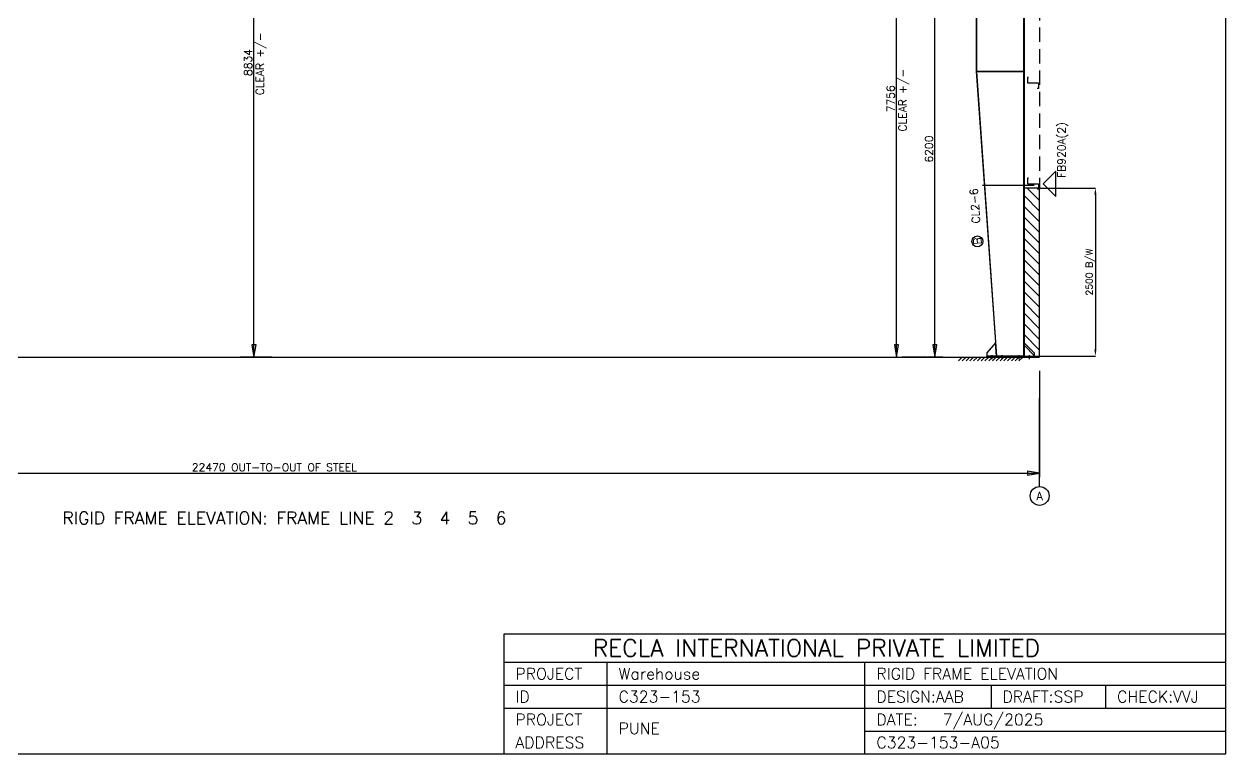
# Model space of a CAD drawing. Header units: millimetres. Extents: x 0 to 28190, y 0 to 19934.
# Drawn here: x 10309 to 28190, y 0 to 10862 of the extents above; entities that cross this region are included whole.
import ezdxf
from ezdxf.enums import TextEntityAlignment as Align

# ---------------------------------------------------------------- set-up
doc = ezdxf.new("R2010")
doc.units = ezdxf.units.MM
doc.header["$MEASUREMENT"] = 0
doc.linetypes.add('CONTIN', pattern=[0])
doc.linetypes.add('DASHED', pattern=[319.6, 213.1, -106.5])
doc.layers.get('0').update_dxf_attribs({"linetype": 'CONTIN'})
doc.layers.get('Defpoints').update_dxf_attribs({"linetype": 'CONTINUOUS'})
for name, color, linetype in [('1', 7, 'CONTIN'), ('10', 10, 'CONTIN'), ('11', 7, 'CONTIN'), ('12', 6, 'CONTIN'), ('13', 1, 'CONTIN'), ('14', 7, 'CONTIN'), ('15', 7, 'CONTIN'), ('2', 6, 'CONTIN'), ('22', 7, 'CONTIN'), ('3', 7, 'CONTIN'), ('5', 5, 'DASHED')]:
    doc.layers.add(name, color=color, linetype=linetype)
doc.styles.add('OPEN', font='SIMPLEX.shx')
doc.styles.add('SIMPLEX', font='SIMPLEX')
doc.styles.get("Standard").update_dxf_attribs({"font": 'txt.shx'})
doc.dimstyles.get("Standard").update_dxf_attribs({"dimtxt": 200, "dimasz": 100, "dimexe": 0.18, "dimexo": 0.0625, "dimgap": 0.09, "dimtad": 1, "dimdec": 0, "dimzin": 0, "dimdsep": 46, "dimtxsty": 'Standard', "dimcen": 0.09, "dimclrd": 6, "dimclre": 6, "dimadec": 0, "dimazin": 0, "dimtfac": 1, "dimtdec": 4, "dimtofl": 0, "dimtmove": 0, "dimatfit": 3, "dimfxl": 1, "dimtolj": 1, "dimtzin": 0, "dimarcsym": 0})

# ---------------------------------------------------------------- blocks, each defined once
blk = doc.blocks.new('ARROWF')
for p, q in [((0, 0), (-183, 30)), ((-183, 30), (-183, -30)), ((-183, -30), (0, 0))]:
    blk.add_line(p, q)
blk = doc.blocks.new('ZCOL')
for p, q in [((10.2, 0), (0, 0)), ((0, 0), (0, -25.4)), ((10.2, -2.5), (10.2, 0)), ((-10.2, -25.4), (-10.2, -22.9)), ((0, -25.4), (-10.2, -25.4))]:
    blk.add_line(p, q)
blk = doc.blocks.new('MARKER')
for p, q in [((187.527664, 187.527664), (-187.52766, 187.527664)), ((-187.52766, 187.527664), (0, 0)), ((0, 0), (187.527664, 187.527664))]:
    blk.add_line(p, q)
blk = doc.blocks.new('*D30')
at = {"color": 6, "linetype": 'Continuous', "lineweight": -2}
for p, q in [((25418, 8422), (26247, 8422)), ((26247, 8322), (26247, 6022)), ((25418, 5922), (26247, 5922))]:
    blk.add_line(p, q, dxfattribs=at)
at = {"color": 6, "linetype": 'Continuous'}
for points in [[(26264, 8322), (26231, 8322), (26247, 8422)], [(26231, 6022), (26264, 6022), (26247, 5922)]]:
    blk.add_solid(points, dxfattribs=at)
at = {"layer": 'Defpoints', "color": 0, "linetype": 'Continuous'}
for p in [(25418, 8422), (25418, 5922), (26247, 5922)]:
    blk.add_point(p, dxfattribs=at)
at = {"color": 0, "linetype": 'Continuous', "insert": (26171, 7172), "char_height": 100, "attachment_point": 5, "rotation": 90, "style": 'OPEN'}
blk.add_mtext('\\A1;{2500 B/W}', dxfattribs=at)

msp = doc.modelspace()

# ---------------------------------------------------------------- hatches: boundary and pattern name
at = {"linetype": 'Continuous'}
h = msp.add_hatch(dxfattribs=at)
h.set_pattern_fill('ANSI31', color=1, scale=900, angle=180, style=0)
h.set_pattern_definition([(135, (33093.98, -711.65), (79.5495, 79.5495), [])])
h.paths.add_polyline_path([(25187.7, 8421.6), (25187.7, 5921.6), (25417.7, 5921.6), (25417.7, 8421.6)])

# ---------------------------------------------------------------- linework, layer by layer
for p, q in [((17449.3, 0), (17449.3, 1790)), ((17449.3, 1790), (28189.6, 1790)), ((28189.6, 0), (28189.6, 1790)), ((17449.3, 1363.8), (28189.6, 1363.8)), ((18983.7, 0), (18983.7, 1363.8)), ((22819.4, 0), (22819.4, 1363.8)), ((17449.3, 1022.9), (28189.6, 1022.9)), ((24694.7, 1022.9), (24694.7, 681.9)), ((26399.5, 1022.9), (26399.5, 681.9)), ((17449.3, 681.9), (28189.6, 681.9)), ((22819.4, 341), (28189.6, 341)), ((17449.3, 0), (28189.6, 0))]:
    msp.add_line(p, q)
msp.add_lwpolyline([(25417.7, 8421.6), (25187.7, 8421.6), (25187.7, 5921.6), (25417.7, 5921.6)], close=True, dxfattribs=at)
at = {"layer": '1'}
for p, q in [((24475.7, 13637.3), (24475.7, 10155.6)), ((24481.7, 10155.6), (24481.7, 13637.3)), ((24481.7, 10155.6), (24481.7, 13637.3)), ((25181.7, 10155.6), (25181.7, 13637.3)), ((25181.7, 5921.6), (25181.7, 13637.3)), ((25187.7, 13637.3), (25187.7, 5921.6)), ((24481.7, 10155.6), (24475.7, 10155.2)), ((24481.7, 10155.6), (24475.7, 10155.6)), ((24475.7, 10155.2), (24775.7, 5921.6)), ((24781.7, 5921.6), (24481.7, 10155.6)), ((24481.7, 10155.6), (24481.7, 10155.6)), ((24481.7, 10155.6), (25181.7, 10155.6)), ((25181.7, 10155.6), (24481.7, 10155.6)), ((24781.7, 5922.1), (24481.7, 10155.6)), ((25181.7, 5921.6), (25181.7, 10155.6)), ((25337.3, 8460.1), (24569.3, 8460.1)), ((24761.8, 6117.5), (24629.8, 5971.6)), ((24775.7, 5921.6), (24761.8, 6117.5)), ((25187.7, 5921.6), (25187.7, 6118.6)), ((25187.7, 6118.6), (25334.7, 5971.6)), ((24629.8, 5971.6), (24629.8, 5921.6)), ((24629.8, 5905.6), (24629.8, 5921.6)), ((24629.8, 5921.6), (25334.7, 5921.6)), ((24775.7, 5921.6), (24629.8, 5921.6)), ((25334.7, 5905.6), (24629.8, 5905.6)), ((24704.8, 5934.3), (24704.8, 5876.9)), ((24781.7, 5922.1), (24775.7, 5921.6)), ((25181.7, 5921.6), (24781.7, 5921.6)), ((24854.8, 5934.3), (24854.8, 5876.9)), ((25109.7, 5934.3), (25109.7, 5876.9)), ((25181.7, 5921.6), (25187.7, 5921.6)), ((25187.7, 5921.6), (25334.7, 5921.6)), ((25259.7, 5934.3), (25259.7, 5876.9)), ((25334.7, 5971.6), (25334.7, 5921.6)), ((25334.7, 5905.6), (25334.7, 5921.6))]:
    msp.add_line(p, q, dxfattribs=at)
at = {"layer": '12'}
for p, q in [((13994.1, 5905.6), (13525.3, 5905.6)), ((23746.6, 5905.6), (23371.6, 5905.6)), ((23976, 5905.6), (23756.5, 5905.6)), ((25417.7, 5701.1), (25417.7, 5232.2)), ((25417.7, 5583.9), (25417.7, 4121.1)), ((25417.7, 3980.5), (25417.7, 5288.5))]:
    msp.add_line(p, q, dxfattribs=at)
at = {"layer": '13'}
msp.add_circle((25417.7, 3839.8), 140.6, dxfattribs=at)
at = {"layer": '2'}
for p, q in [((13729.9, 5905.6), (13729.9, 14739.6)), ((23290.5, 5905.6), (23290.5, 13661.4)), ((23858.8, 5905.6), (23858.8, 12105.6)), ((2947.7, 5905.6), (25417.7, 5905.6)), ((24210.4, 5905.6), (25187.7, 5905.6)), ((24210.4, 5849.4), (24266.6, 5905.6)), ((24266.6, 5849.4), (24322.9, 5905.6)), ((24322.9, 5849.4), (24379.1, 5905.6)), ((24379.1, 5849.4), (24435.4, 5905.6)), ((24435.4, 5849.4), (24491.7, 5905.6)), ((24491.7, 5849.4), (24547.9, 5905.6)), ((24547.9, 5849.4), (24604.2, 5905.6)), ((24604.2, 5849.4), (24660.4, 5905.6)), ((24660.4, 5849.4), (24716.7, 5905.6)), ((24716.7, 5849.4), (24773, 5905.6)), ((24773, 5849.4), (24829.2, 5905.6)), ((24829.2, 5849.4), (24885.5, 5905.6)), ((24885.5, 5849.4), (24941.7, 5905.6)), ((24941.7, 5849.4), (24998, 5905.6)), ((24998, 5849.4), (25054.3, 5905.6)), ((25054.3, 5849.4), (25110.5, 5905.6)), ((25110.5, 5849.4), (25166.8, 5905.6)), ((2947.7, 4177.4), (25417.7, 4177.4))]:
    msp.add_line(p, q, dxfattribs=at)
at = {"layer": '22'}
for p, q in [((28189.6, 0), (28189.6, 19934)), ((0, 0), (28189.6, 0))]:
    msp.add_line(p, q, dxfattribs=at)
at = {"layer": '3'}
msp.add_circle((24492, 7627.1), 82, dxfattribs=at)
at = {"layer": '5'}
msp.add_line((25417.7, 14325.6), (25417.7, 8405.6), dxfattribs=at)

# ---------------------------------------------------------------- block references
at = {"layer": '10', "xscale": -7.999999999999999, "yscale": -6.374015799999997, "zscale": -6.374015799999997, "rotation": 270.000015}
for p in [(25236.7, 9985.6), (25236.7, 8485.6)]:
    msp.add_blockref('ZCOL', p, dxfattribs=at)
at = {"layer": '2', "rotation": 270}
for p in [(13729.9, 5905.6), (23290.5, 5905.6), (23858.8, 5905.6)]:
    msp.add_blockref('ARROWF', p, dxfattribs=at)
at = {"layer": '2'}
msp.add_blockref('ARROWF', (25417.7, 4177.4), dxfattribs=at)
at = {"layer": '3', "rotation": 270.000015}
msp.add_blockref('MARKER', (25468.8, 8485.6), dxfattribs=at)

# ---------------------------------------------------------------- texts
at = {"layer": '11', "style": 'SIMPLEX'}
for s, rotation, p in [('CLEAR +/-', 90, (13876.4, 9801.1)), ('8834', 90, (13700.6, 10088.2)), ('CLEAR +/-', 90, (23437, 9262)), ('7756', 90, (23261.2, 9549.1)), ('6200', 89.99998, (23829.5, 8800.5))]:
    msp.add_text(s, height=117.2, rotation=rotation, dxfattribs=at).set_placement(p)
msp.add_text('22470 OUT-TO-OUT OF STEEL', height=117.205, dxfattribs=at).set_placement((12805.5, 4206.7))
at = {"layer": '13', "style": 'SIMPLEX'}
msp.add_text('A', height=126.6, dxfattribs=at).set_placement((25417.7, 3839.8), align=Align.MIDDLE_CENTER)
at = {"layer": '14', "style": 'SIMPLEX'}
for s, height, p in [('RECLA INTERNATIONAL PRIVATE LIMITED', 255.72, (18770.6, 1449.1)), ('PROJECT', 170.48, (17619.8, 1108.1)), ('Warehouse', 170.48, (19154.1, 1108.1)), ('RIGID FRAME ELEVATION', 170.48, (22989.9, 1108.1)), ('ID', 170.48, (17619.8, 767.2)), ('C323-153', 170.48, (19154.1, 767.2)), ('DESIGN:AAB', 170.48, (22989.9, 767.2)), ('DRAFT:SSP', 170.48, (24865.2, 767.2)), ('CHECK:VVJ', 170.48, (26570, 767.2)), ('PROJECT', 170.48, (17619.8, 426.2)), ('DATE:', 170.48, (22989.9, 426.2)), (' 7/AUG/2025', 170.48, (23859.4, 426.2)), ('PUNE', 170.48, (19154.1, 294.2)), ('ADDRESS', 170.48, (17619.8, 85.2)), ('C323-153-A05', 170.48, (22989.9, 85.2))]:
    msp.add_text(s, height=height, dxfattribs=at).set_placement(p)
at = {"layer": '15', "style": 'SIMPLEX'}
msp.add_text('RIGID FRAME ELEVATION: FRAME LINE 2  3  4  5  6', height=187.528, dxfattribs=at).set_placement((14182.7, 3417.9), align=Align.CENTER)
at = {"layer": '3', "style": 'SIMPLEX'}
for s, rotation, p in [('FB920A(2)', 90.00002, (25801.7, 8572.5)), (' CL2-6', 94.03754, (24537.2, 7818.3)), ('B', 94.03754, (24553.7, 7584.4))]:
    msp.add_text(s, height=117.2, rotation=rotation, dxfattribs=at).set_placement(p)

# ---------------------------------------------------------------- dimensions: what is measured, and where the dimension line sits
at = {"linetype": 'Continuous'}
dim = msp.add_linear_dim(base=(26247.3, 5921.6), p1=(25417.7, 8421.6), p2=(25417.7, 5921.6), angle=90, text='{<> B/W}', dimstyle='Standard', override={"dimtxt": 100, "dimtxsty": 'OPEN'}, dxfattribs=at)
dim.commit()
dim.dimension.update_dxf_attribs({"geometry": '*D30', "text_midpoint": (26171, 7171.6)})

doc.saveas('drawing.dxf')
